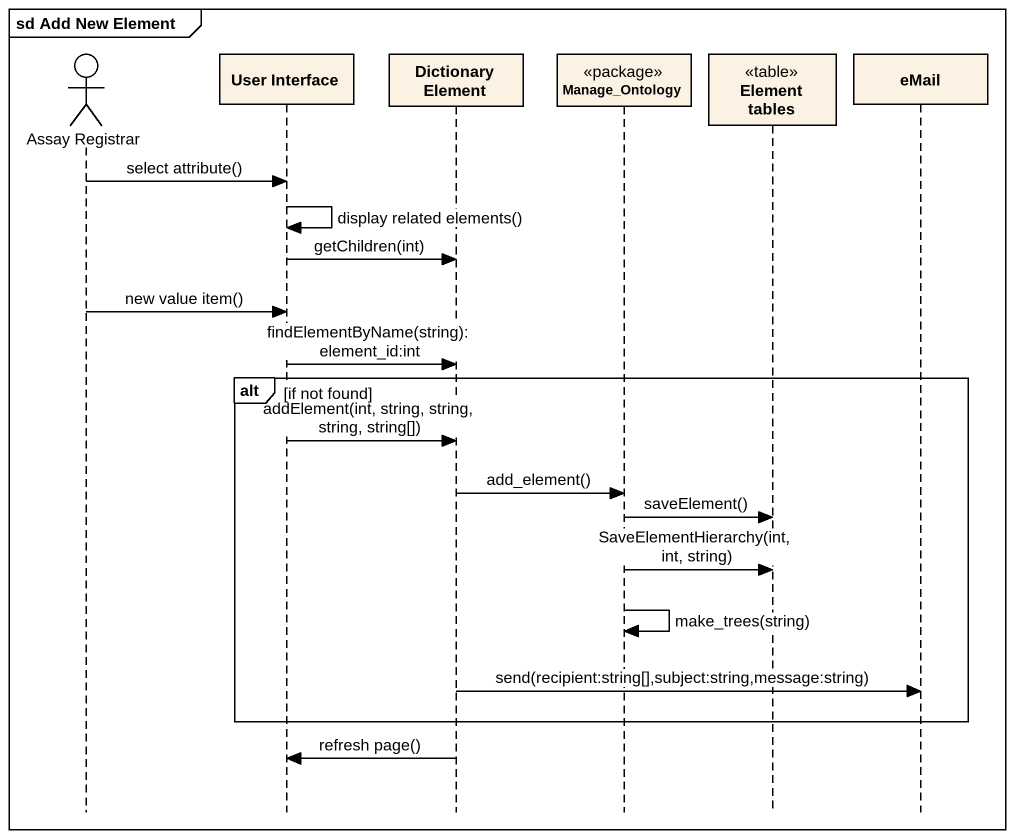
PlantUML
@startuml
mainframe sd Add New Element
hide footbox
actor "Assay Registrar" as Assay_Registrar
participant "User Interface" as User_Interface
participant "Dictionary Element" as Dictionary_Element
participant Manage_Ontology <<package>>
participant "Element tables" as Element_tables <<table>>
participant eMail

Assay_Registrar -> User_Interface : select attribute()
User_Interface -> User_Interface : display related elements()
User_Interface -> Dictionary_Element : getChildren(int)
Assay_Registrar -> User_Interface : new value item()
User_Interface -> Dictionary_Element : findElementByName(string): element_id:int
alt if not found
  User_Interface -> Dictionary_Element : addElement(int, string, string, string, string[])
  Dictionary_Element -> Manage_Ontology : add_element()
  Manage_Ontology -> Element_tables : saveElement()
  Manage_Ontology -> Element_tables : SaveElementHierarchy(int, int, string)
  Manage_Ontology -> Manage_Ontology : make_trees(string)
  Dictionary_Element -> eMail : send(recipient:string[],subject:string,message:string)
end
Dictionary_Element -> User_Interface : refresh page()
@enduml
